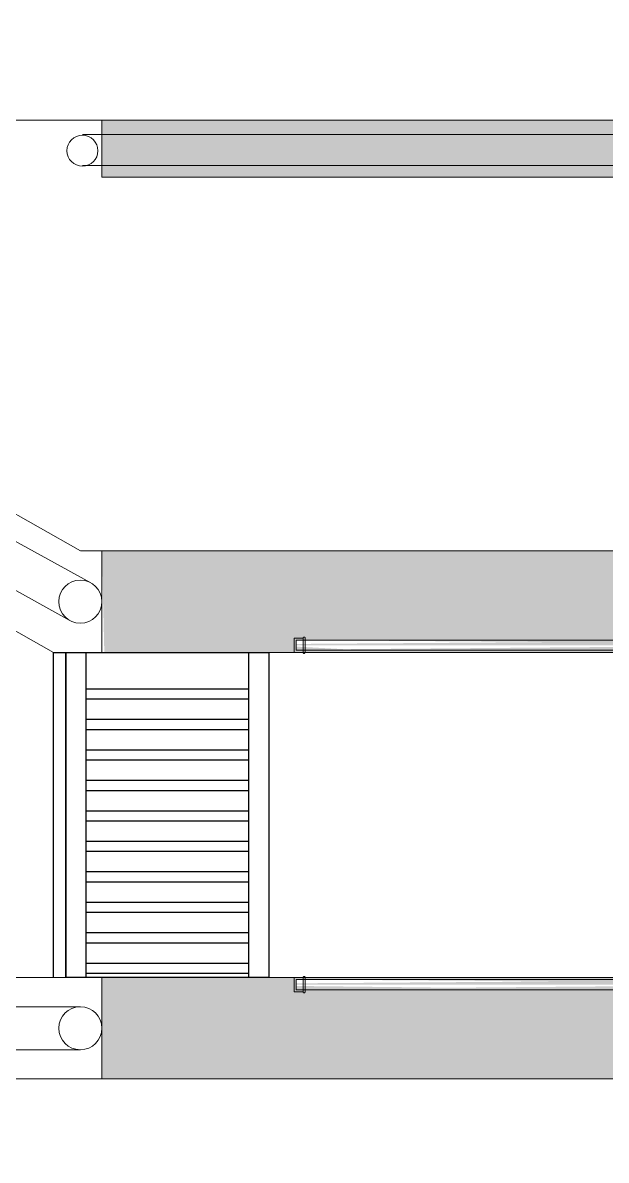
# Model space of a CAD drawing. Header units: metres. Extents: x 147 to 427, y -16 to 162.
# Drawn here: x 308.081 to 309.517, y 107.014 to 109.814 of the extents above; entities that cross this region are included whole.
import ezdxf

# ---------------------------------------------------------------- set-up
doc = ezdxf.new("R2010")
doc.units = ezdxf.units.M
doc.layers.add('1053_ARQ_BASE_MATADOURO_2_dwg', color=7, linetype='Continuous', lineweight=5, true_color=0x767676)
for name, color, linetype, lineweight in [('A-PISO', 7, 'Continuous', 5), ('A-WALL', 7, 'Continuous', 9), ('P-PIPE', 7, 'Continuous', 5)]:
    doc.layers.add(name, color=color, linetype=linetype, lineweight=lineweight)

# ---------------------------------------------------------------- blocks, each defined once
blk = doc.blocks.new('AÇO_Tampão Com Rebordo - AÇO_Tampão Com Rebordo-V188-TÉRREO 1_20 - Dependente 1')
at = {"layer": 'P-PIPE'}
for p, q in [((0, 0.0177), (0.0218, 0.0177)), ((0, -0.0177), (0, 0.0177)), ((0, -0.0177), (0, 0.0177)), ((0.0218, 0.0177), (0.0218, -0.0177)), ((0.0218, 0.0177), (0.0218, 0.0125)), ((0.0218, -0.0177), (0, -0.0177)), ((0.0218, -0.0125), (0.0218, -0.0177))]:
    blk.add_line(p, q, dxfattribs=at)
at = {"layer": 'P-PIPE', "flags": 128}
for points in [[(0.0264, 0.0191), (0.0263, 0.0192), (0.0262, 0.0193), (0.0262, 0.0193), (0.0261, 0.0194), (0.026, 0.0195), (0.026, 0.0196), (0.0259, 0.0196), (0.0258, 0.0197), (0.0257, 0.0197), (0.0257, 0.0198), (0.0256, 0.0199), (0.0255, 0.0199), (0.0254, 0.02), (0.0253, 0.02), (0.0252, 0.02), (0.0251, 0.0201), (0.025, 0.0201), (0.0249, 0.0201), (0.0248, 0.0201), (0.0247, 0.0202), (0.0246, 0.0202), (0.0245, 0.0202), (0.0244, 0.0202), (0.0243, 0.0202), (0.0242, 0.0202), (0.0241, 0.0202), (0.024, 0.0202), (0.0239, 0.0202), (0.0238, 0.0202), (0.0237, 0.0201), (0.0236, 0.0201), (0.0235, 0.0201), (0.0234, 0.02), (0.0234, 0.02), (0.0233, 0.02), (0.0232, 0.0199), (0.0231, 0.0199), (0.023, 0.0198), (0.0229, 0.0198), (0.0228, 0.0197), (0.0227, 0.0197), (0.0227, 0.0196), (0.0226, 0.0195), (0.0225, 0.0195), (0.0225, 0.0194), (0.0224, 0.0193), (0.0223, 0.0192), (0.0223, 0.0192), (0.0222, 0.0191), (0.0222, 0.019), (0.0221, 0.0189), (0.0221, 0.0188), (0.022, 0.0187), (0.022, 0.0186), (0.0219, 0.0185), (0.0219, 0.0184), (0.0219, 0.0183), (0.0219, 0.0182), (0.0218, 0.0182), (0.0218, 0.0181), (0.0218, 0.018), (0.0218, 0.0179), (0.0218, 0.0178), (0.0218, 0.0177)], [(0.0218, -0.0177), (0.0218, -0.0176), (0.0218, -0.0176), (0.0218, -0.0175), (0.0218, -0.0173), (0.0218, -0.0172), (0.0218, -0.017), (0.0218, -0.0168), (0.0218, -0.0166), (0.0218, -0.0163), (0.0218, -0.016), (0.0218, -0.0157), (0.0218, -0.0154), (0.0218, -0.015), (0.0218, -0.0146), (0.0218, -0.0142), (0.0218, -0.0138), (0.0218, -0.0133), (0.0218, -0.0128), (0.0218, -0.0123), (0.0218, -0.0118), (0.0218, -0.0113), (0.0218, -0.0107), (0.0218, -0.0102), (0.0218, -0.0096), (0.0218, -0.009), (0.0218, -0.0083), (0.0218, -0.0077), (0.0218, -0.0071), (0.0218, -0.0064), (0.0218, -0.0057), (0.0218, -0.0051), (0.0218, -0.0044), (0.0218, -0.0037), (0.0218, -0.003), (0.0218, -0.0023), (0.0218, -0.0016), (0.0218, -0.0009), (0.0218, -0.0002), (0.0218, 0.0005), (0.0218, 0.0012), (0.0218, 0.0019), (0.0218, 0.0026), (0.0218, 0.0033), (0.0218, 0.004), (0.0218, 0.0047), (0.0218, 0.0054), (0.0218, 0.0061), (0.0218, 0.0067), (0.0218, 0.0074), (0.0218, 0.008), (0.0218, 0.0086), (0.0218, 0.0092), (0.0218, 0.0098), (0.0218, 0.0104), (0.0218, 0.011), (0.0218, 0.0115), (0.0218, 0.0121), (0.0218, 0.0126), (0.0218, 0.0131), (0.0218, 0.0135), (0.0218, 0.014), (0.0218, 0.0144), (0.0218, 0.0148), (0.0218, 0.0152), (0.0218, 0.0155), (0.0218, 0.0158), (0.0218, 0.0162), (0.0218, 0.0164), (0.0218, 0.0167), (0.0218, 0.0169), (0.0218, 0.0171), (0.0218, 0.0173), (0.0218, 0.0174), (0.0218, 0.0175), (0.0218, 0.0176), (0.0218, 0.0177), (0.0218, 0.0177)], [(0.0218, 0.0177), (0.0218, 0.0176), (0.0218, 0.0176), (0.0218, 0.0175), (0.0218, 0.0173), (0.0218, 0.0172), (0.0218, 0.017), (0.0218, 0.0168), (0.0218, 0.0166), (0.0218, 0.0163), (0.0218, 0.016), (0.0218, 0.0157), (0.0218, 0.0154), (0.0218, 0.015), (0.0218, 0.0146), (0.0218, 0.0142), (0.0218, 0.0138), (0.0218, 0.0133), (0.0218, 0.0128), (0.0218, 0.0123)], [(0.0268, 0.0177), (0.0268, 0.0178), (0.0268, 0.0179), (0.0268, 0.018), (0.0268, 0.0181), (0.0268, 0.0182), (0.0267, 0.0183), (0.0267, 0.0184), (0.0267, 0.0185), (0.0266, 0.0186), (0.0266, 0.0187), (0.0266, 0.0188), (0.0265, 0.0189), (0.0265, 0.0189), (0.0264, 0.019), (0.0264, 0.0191)], [(0.0268, 0.0177), (0.0268, 0.0176), (0.0268, 0.0176), (0.0268, 0.0175), (0.0268, 0.0173), (0.0268, 0.0172), (0.0268, 0.017), (0.0268, 0.0168), (0.0268, 0.0166), (0.0268, 0.0163), (0.0268, 0.016), (0.0268, 0.0157), (0.0268, 0.0154), (0.0268, 0.015), (0.0268, 0.0146), (0.0268, 0.0142), (0.0268, 0.0138), (0.0268, 0.0133), (0.0268, 0.0128), (0.0268, 0.0123), (0.0268, 0.0118), (0.0268, 0.0113), (0.0268, 0.0107), (0.0268, 0.0102), (0.0268, 0.0096), (0.0268, 0.009), (0.0268, 0.0083), (0.0268, 0.0077), (0.0268, 0.0071), (0.0268, 0.0064), (0.0268, 0.0057), (0.0268, 0.0051), (0.0268, 0.0044), (0.0268, 0.0037), (0.0268, 0.003), (0.0268, 0.0023), (0.0268, 0.0016), (0.0268, 0.0009), (0.0268, 0.0002), (0.0268, -0.0005), (0.0268, -0.0012), (0.0268, -0.0019), (0.0268, -0.0026), (0.0268, -0.0033), (0.0268, -0.004), (0.0268, -0.0047), (0.0268, -0.0054), (0.0268, -0.0061), (0.0268, -0.0067), (0.0268, -0.0074), (0.0268, -0.008), (0.0268, -0.0086), (0.0268, -0.0092), (0.0268, -0.0098), (0.0268, -0.0104), (0.0268, -0.011), (0.0268, -0.0115), (0.0268, -0.0121), (0.0268, -0.0126), (0.0268, -0.0131), (0.0268, -0.0135), (0.0268, -0.014), (0.0268, -0.0144), (0.0268, -0.0148), (0.0268, -0.0152), (0.0268, -0.0155), (0.0268, -0.0158), (0.0268, -0.0162), (0.0268, -0.0164), (0.0268, -0.0167), (0.0268, -0.0169), (0.0268, -0.0171), (0.0268, -0.0173), (0.0268, -0.0174), (0.0268, -0.0175), (0.0268, -0.0176), (0.0268, -0.0177), (0.0268, -0.0177)], [(0.0268, 0.0126), (0.0268, 0.0131), (0.0268, 0.0135), (0.0268, 0.014), (0.0268, 0.0144), (0.0268, 0.0148), (0.0268, 0.0152), (0.0268, 0.0155), (0.0268, 0.0158), (0.0268, 0.0162), (0.0268, 0.0164), (0.0268, 0.0167), (0.0268, 0.0169), (0.0268, 0.0171), (0.0268, 0.0173), (0.0268, 0.0174), (0.0268, 0.0175), (0.0268, 0.0176), (0.0268, 0.0177), (0.0268, 0.0177)], [(0.0218, -0.0126), (0.0218, -0.0131), (0.0218, -0.0135), (0.0218, -0.014), (0.0218, -0.0144), (0.0218, -0.0148), (0.0218, -0.0152), (0.0218, -0.0155), (0.0218, -0.0158), (0.0218, -0.0162), (0.0218, -0.0164), (0.0218, -0.0167), (0.0218, -0.0169), (0.0218, -0.0171), (0.0218, -0.0173), (0.0218, -0.0174), (0.0218, -0.0175), (0.0218, -0.0176), (0.0218, -0.0177), (0.0218, -0.0177)], [(0.0218, -0.0177), (0.0218, -0.0178), (0.0218, -0.0179), (0.0218, -0.018), (0.0218, -0.0181), (0.0218, -0.0182), (0.0219, -0.0183), (0.0219, -0.0184), (0.0219, -0.0185), (0.022, -0.0186), (0.022, -0.0187), (0.022, -0.0188), (0.0221, -0.0189), (0.0221, -0.0189), (0.0222, -0.019), (0.0222, -0.0191), (0.0223, -0.0192), (0.0224, -0.0193), (0.0224, -0.0193), (0.0225, -0.0194), (0.0226, -0.0195), (0.0226, -0.0196), (0.0227, -0.0196), (0.0228, -0.0197), (0.0229, -0.0197), (0.0229, -0.0198), (0.023, -0.0199), (0.0231, -0.0199), (0.0232, -0.02), (0.0233, -0.02), (0.0234, -0.02), (0.0235, -0.0201), (0.0236, -0.0201), (0.0237, -0.0201), (0.0238, -0.0201), (0.0239, -0.0202), (0.024, -0.0202), (0.0241, -0.0202), (0.0242, -0.0202), (0.0243, -0.0202), (0.0244, -0.0202), (0.0245, -0.0202), (0.0246, -0.0202), (0.0247, -0.0202), (0.0248, -0.0202), (0.0249, -0.0201), (0.025, -0.0201), (0.0251, -0.0201), (0.0252, -0.02), (0.0252, -0.02), (0.0253, -0.02), (0.0254, -0.0199), (0.0255, -0.0199), (0.0256, -0.0198), (0.0257, -0.0198), (0.0258, -0.0197), (0.0259, -0.0197), (0.0259, -0.0196), (0.026, -0.0195), (0.0261, -0.0195), (0.0261, -0.0194), (0.0262, -0.0193), (0.0263, -0.0192), (0.0263, -0.0192), (0.0264, -0.0191), (0.0264, -0.019), (0.0265, -0.0189), (0.0265, -0.0188), (0.0266, -0.0187), (0.0266, -0.0186), (0.0267, -0.0185), (0.0267, -0.0184), (0.0267, -0.0183), (0.0267, -0.0182), (0.0268, -0.0182), (0.0268, -0.0181), (0.0268, -0.018), (0.0268, -0.0179), (0.0268, -0.0178), (0.0268, -0.0177)], [(0.0268, -0.0177), (0.0268, -0.0176), (0.0268, -0.0176), (0.0268, -0.0175), (0.0268, -0.0173), (0.0268, -0.0172), (0.0268, -0.017), (0.0268, -0.0168), (0.0268, -0.0166), (0.0268, -0.0163), (0.0268, -0.016), (0.0268, -0.0157), (0.0268, -0.0154), (0.0268, -0.015), (0.0268, -0.0146), (0.0268, -0.0142), (0.0268, -0.0138), (0.0268, -0.0133), (0.0268, -0.0128), (0.0268, -0.0123)]]:
    blk.add_lwpolyline(points, dxfattribs=at)
blk = doc.blocks.new('AÇO_Tampão Com Rebordo - AÇO_Tampão Com Rebordo-V190-TÉRREO 1_20 - Dependente 1')
at = {"layer": 'P-PIPE'}
for p, q in [((0, 0.0177), (0.0218, 0.0177)), ((0, -0.0177), (0, 0.0177)), ((0, -0.0177), (0, 0.0177)), ((0.0218, 0.0177), (0.0218, 0.0125)), ((0.0218, 0.0177), (0.0218, 0.0125)), ((0.0218, -0.0177), (0, -0.0177)), ((0.0218, -0.0125), (0.0218, -0.0177)), ((0.0218, -0.0125), (0.0218, -0.0177))]:
    blk.add_line(p, q, dxfattribs=at)
at = {"layer": 'P-PIPE', "flags": 128}
for points in [[(0.0264, 0.0191), (0.0263, 0.0192), (0.0262, 0.0193), (0.0262, 0.0193), (0.0261, 0.0194), (0.026, 0.0195), (0.026, 0.0196), (0.0259, 0.0196), (0.0258, 0.0197), (0.0257, 0.0197), (0.0257, 0.0198), (0.0256, 0.0199), (0.0255, 0.0199), (0.0254, 0.02), (0.0253, 0.02), (0.0252, 0.02), (0.0251, 0.0201), (0.025, 0.0201), (0.0249, 0.0201), (0.0248, 0.0201), (0.0247, 0.0202), (0.0246, 0.0202), (0.0245, 0.0202), (0.0244, 0.0202), (0.0243, 0.0202), (0.0242, 0.0202), (0.0241, 0.0202), (0.024, 0.0202), (0.0239, 0.0202), (0.0238, 0.0202), (0.0237, 0.0201), (0.0236, 0.0201), (0.0235, 0.0201), (0.0234, 0.02), (0.0234, 0.02), (0.0233, 0.02), (0.0232, 0.0199), (0.0231, 0.0199), (0.023, 0.0198), (0.0229, 0.0198), (0.0228, 0.0197), (0.0227, 0.0197), (0.0227, 0.0196), (0.0226, 0.0195), (0.0225, 0.0195), (0.0225, 0.0194), (0.0224, 0.0193), (0.0223, 0.0192), (0.0223, 0.0192), (0.0222, 0.0191), (0.0222, 0.019), (0.0221, 0.0189), (0.0221, 0.0188), (0.022, 0.0187), (0.022, 0.0186), (0.0219, 0.0185), (0.0219, 0.0184), (0.0219, 0.0183), (0.0219, 0.0182), (0.0218, 0.0182), (0.0218, 0.0181), (0.0218, 0.018), (0.0218, 0.0179), (0.0218, 0.0178), (0.0218, 0.0177)], [(0.0218, 0.0126), (0.0218, 0.0131), (0.0218, 0.0135), (0.0218, 0.014), (0.0218, 0.0144), (0.0218, 0.0148), (0.0218, 0.0152), (0.0218, 0.0155), (0.0218, 0.0158), (0.0218, 0.0162), (0.0218, 0.0164), (0.0218, 0.0167), (0.0218, 0.0169), (0.0218, 0.0171), (0.0218, 0.0173), (0.0218, 0.0174), (0.0218, 0.0175), (0.0218, 0.0176), (0.0218, 0.0177), (0.0218, 0.0177)], [(0.0218, 0.0177), (0.0218, 0.0176), (0.0218, 0.0176), (0.0218, 0.0175), (0.0218, 0.0173), (0.0218, 0.0172), (0.0218, 0.017), (0.0218, 0.0168), (0.0218, 0.0166), (0.0218, 0.0163), (0.0218, 0.016), (0.0218, 0.0157), (0.0218, 0.0154), (0.0218, 0.015), (0.0218, 0.0146), (0.0218, 0.0142), (0.0218, 0.0138), (0.0218, 0.0133), (0.0218, 0.0128), (0.0218, 0.0123)], [(0.0268, 0.0177), (0.0268, 0.0178), (0.0268, 0.0179), (0.0268, 0.018), (0.0268, 0.0181), (0.0268, 0.0182), (0.0267, 0.0183), (0.0267, 0.0184), (0.0267, 0.0185), (0.0266, 0.0186), (0.0266, 0.0187), (0.0266, 0.0188), (0.0265, 0.0189), (0.0265, 0.0189), (0.0264, 0.019), (0.0264, 0.0191)], [(0.0268, 0.0177), (0.0268, 0.0176), (0.0268, 0.0176), (0.0268, 0.0175), (0.0268, 0.0173), (0.0268, 0.0172), (0.0268, 0.017), (0.0268, 0.0168), (0.0268, 0.0166), (0.0268, 0.0163), (0.0268, 0.016), (0.0268, 0.0157), (0.0268, 0.0154), (0.0268, 0.015), (0.0268, 0.0146), (0.0268, 0.0142), (0.0268, 0.0138), (0.0268, 0.0133), (0.0268, 0.0128), (0.0268, 0.0123)], [(0.0268, 0.0126), (0.0268, 0.0131), (0.0268, 0.0135), (0.0268, 0.014), (0.0268, 0.0144), (0.0268, 0.0148), (0.0268, 0.0152), (0.0268, 0.0155), (0.0268, 0.0158), (0.0268, 0.0162), (0.0268, 0.0164), (0.0268, 0.0167), (0.0268, 0.0169), (0.0268, 0.0171), (0.0268, 0.0173), (0.0268, 0.0174), (0.0268, 0.0175), (0.0268, 0.0176), (0.0268, 0.0177), (0.0268, 0.0177)], [(0.0218, -0.0177), (0.0218, -0.0176), (0.0218, -0.0176), (0.0218, -0.0175), (0.0218, -0.0173), (0.0218, -0.0172), (0.0218, -0.017), (0.0218, -0.0168), (0.0218, -0.0166), (0.0218, -0.0163), (0.0218, -0.016), (0.0218, -0.0157), (0.0218, -0.0154), (0.0218, -0.015), (0.0218, -0.0146), (0.0218, -0.0142), (0.0218, -0.0138), (0.0218, -0.0133), (0.0218, -0.0128), (0.0218, -0.0123)], [(0.0218, -0.0126), (0.0218, -0.0131), (0.0218, -0.0135), (0.0218, -0.014), (0.0218, -0.0144), (0.0218, -0.0148), (0.0218, -0.0152), (0.0218, -0.0155), (0.0218, -0.0158), (0.0218, -0.0162), (0.0218, -0.0164), (0.0218, -0.0167), (0.0218, -0.0169), (0.0218, -0.0171), (0.0218, -0.0173), (0.0218, -0.0174), (0.0218, -0.0175), (0.0218, -0.0176), (0.0218, -0.0177), (0.0218, -0.0177)], [(0.0218, -0.0177), (0.0218, -0.0178), (0.0218, -0.0179), (0.0218, -0.018), (0.0218, -0.0181), (0.0218, -0.0182), (0.0219, -0.0183), (0.0219, -0.0184), (0.0219, -0.0185), (0.022, -0.0186), (0.022, -0.0187), (0.022, -0.0188), (0.0221, -0.0189), (0.0221, -0.0189), (0.0222, -0.019), (0.0222, -0.0191), (0.0223, -0.0192), (0.0224, -0.0193), (0.0224, -0.0193), (0.0225, -0.0194), (0.0226, -0.0195), (0.0226, -0.0196), (0.0227, -0.0196), (0.0228, -0.0197), (0.0229, -0.0197), (0.0229, -0.0198), (0.023, -0.0199), (0.0231, -0.0199), (0.0232, -0.02), (0.0233, -0.02), (0.0234, -0.02), (0.0235, -0.0201), (0.0236, -0.0201), (0.0237, -0.0201), (0.0238, -0.0201), (0.0239, -0.0202), (0.024, -0.0202), (0.0241, -0.0202), (0.0242, -0.0202), (0.0243, -0.0202), (0.0244, -0.0202), (0.0245, -0.0202), (0.0246, -0.0202), (0.0247, -0.0202), (0.0248, -0.0202), (0.0249, -0.0201), (0.025, -0.0201), (0.0251, -0.0201), (0.0252, -0.02), (0.0252, -0.02), (0.0253, -0.02), (0.0254, -0.0199), (0.0255, -0.0199), (0.0256, -0.0198), (0.0257, -0.0198), (0.0258, -0.0197), (0.0259, -0.0197), (0.0259, -0.0196), (0.026, -0.0195), (0.0261, -0.0195), (0.0261, -0.0194), (0.0262, -0.0193), (0.0263, -0.0192), (0.0263, -0.0192), (0.0264, -0.0191), (0.0264, -0.019), (0.0265, -0.0189), (0.0265, -0.0188), (0.0266, -0.0187), (0.0266, -0.0186), (0.0267, -0.0185), (0.0267, -0.0184), (0.0267, -0.0183), (0.0267, -0.0182), (0.0268, -0.0182), (0.0268, -0.0181), (0.0268, -0.018), (0.0268, -0.0179), (0.0268, -0.0178), (0.0268, -0.0177)], [(0.0268, -0.0177), (0.0268, -0.0176), (0.0268, -0.0176), (0.0268, -0.0175), (0.0268, -0.0173), (0.0268, -0.0172), (0.0268, -0.017), (0.0268, -0.0168), (0.0268, -0.0166), (0.0268, -0.0163), (0.0268, -0.016), (0.0268, -0.0157), (0.0268, -0.0154), (0.0268, -0.015), (0.0268, -0.0146), (0.0268, -0.0142), (0.0268, -0.0138), (0.0268, -0.0133), (0.0268, -0.0128), (0.0268, -0.0123)], [(0.0268, -0.0126), (0.0268, -0.0131), (0.0268, -0.0135), (0.0268, -0.014), (0.0268, -0.0144), (0.0268, -0.0148), (0.0268, -0.0152), (0.0268, -0.0155), (0.0268, -0.0158), (0.0268, -0.0162), (0.0268, -0.0164), (0.0268, -0.0167), (0.0268, -0.0169), (0.0268, -0.0171), (0.0268, -0.0173), (0.0268, -0.0174), (0.0268, -0.0175), (0.0268, -0.0176), (0.0268, -0.0177), (0.0268, -0.0177)]]:
    blk.add_lwpolyline(points, dxfattribs=at)
blk = doc.blocks.new('AÇO_Tampão Com Rebordo - AÇO_Tampão Com Rebordo-3707446-TÉRREO 1_20 - Dependente 1')
at = {"layer": 'P-PIPE'}
for p, q in [((0, 0.0177), (0.0218, 0.0177)), ((0, -0.0177), (0, 0.0177)), ((0, -0.0177), (0, 0.0177)), ((0.0218, 0.0177), (0.0218, -0.0177)), ((0.0218, 0.0177), (0.0218, 0.0125)), ((0.0218, -0.0177), (0, -0.0177)), ((0.0218, -0.0125), (0.0218, -0.0177))]:
    blk.add_line(p, q, dxfattribs=at)
at = {"layer": 'P-PIPE', "flags": 128}
for points in [[(0.0268, 0.0177), (0.0268, 0.0178), (0.0268, 0.0179), (0.0268, 0.018), (0.0268, 0.0181), (0.0268, 0.0182), (0.0267, 0.0183), (0.0267, 0.0184), (0.0267, 0.0185), (0.0266, 0.0186), (0.0266, 0.0187), (0.0266, 0.0188), (0.0265, 0.0189), (0.0265, 0.0189), (0.0264, 0.019), (0.0264, 0.0191), (0.0263, 0.0192), (0.0262, 0.0193), (0.0262, 0.0193), (0.0261, 0.0194), (0.026, 0.0195), (0.026, 0.0196), (0.0259, 0.0196), (0.0258, 0.0197), (0.0257, 0.0197), (0.0257, 0.0198), (0.0256, 0.0199), (0.0255, 0.0199), (0.0254, 0.02), (0.0253, 0.02), (0.0252, 0.02), (0.0251, 0.0201), (0.025, 0.0201), (0.0249, 0.0201), (0.0248, 0.0201), (0.0247, 0.0202), (0.0246, 0.0202), (0.0245, 0.0202), (0.0244, 0.0202), (0.0243, 0.0202), (0.0242, 0.0202), (0.0241, 0.0202), (0.024, 0.0202), (0.0239, 0.0202), (0.0238, 0.0202), (0.0237, 0.0201), (0.0236, 0.0201), (0.0235, 0.0201), (0.0234, 0.02), (0.0234, 0.02), (0.0233, 0.02), (0.0232, 0.0199), (0.0231, 0.0199), (0.023, 0.0198), (0.0229, 0.0198), (0.0228, 0.0197), (0.0227, 0.0197), (0.0227, 0.0196), (0.0226, 0.0195), (0.0225, 0.0195), (0.0225, 0.0194), (0.0224, 0.0193), (0.0223, 0.0192), (0.0223, 0.0192), (0.0222, 0.0191), (0.0222, 0.019), (0.0221, 0.0189), (0.0221, 0.0188), (0.022, 0.0187), (0.022, 0.0186), (0.0219, 0.0185), (0.0219, 0.0184), (0.0219, 0.0183), (0.0219, 0.0182), (0.0218, 0.0182), (0.0218, 0.0181), (0.0218, 0.018), (0.0218, 0.0179), (0.0218, 0.0178), (0.0218, 0.0177)], [(0.0218, -0.0177), (0.0218, -0.0176), (0.0218, -0.0176), (0.0218, -0.0175), (0.0218, -0.0173), (0.0218, -0.0172), (0.0218, -0.017), (0.0218, -0.0168), (0.0218, -0.0166), (0.0218, -0.0163), (0.0218, -0.016), (0.0218, -0.0157), (0.0218, -0.0154), (0.0218, -0.015), (0.0218, -0.0146), (0.0218, -0.0142), (0.0218, -0.0138), (0.0218, -0.0133), (0.0218, -0.0128), (0.0218, -0.0123), (0.0218, -0.0118), (0.0218, -0.0113), (0.0218, -0.0107), (0.0218, -0.0102), (0.0218, -0.0096), (0.0218, -0.009), (0.0218, -0.0083), (0.0218, -0.0077), (0.0218, -0.0071), (0.0218, -0.0064), (0.0218, -0.0057), (0.0218, -0.0051), (0.0218, -0.0044), (0.0218, -0.0037), (0.0218, -0.003), (0.0218, -0.0023), (0.0218, -0.0016), (0.0218, -0.0009), (0.0218, -0.0002), (0.0218, 0.0005), (0.0218, 0.0012), (0.0218, 0.0019), (0.0218, 0.0026), (0.0218, 0.0033), (0.0218, 0.004), (0.0218, 0.0047), (0.0218, 0.0054), (0.0218, 0.0061), (0.0218, 0.0067), (0.0218, 0.0074), (0.0218, 0.008), (0.0218, 0.0086), (0.0218, 0.0092), (0.0218, 0.0098), (0.0218, 0.0104), (0.0218, 0.011), (0.0218, 0.0115), (0.0218, 0.0121), (0.0218, 0.0126), (0.0218, 0.0131), (0.0218, 0.0135), (0.0218, 0.014), (0.0218, 0.0144), (0.0218, 0.0148), (0.0218, 0.0152), (0.0218, 0.0155), (0.0218, 0.0158), (0.0218, 0.0162), (0.0218, 0.0164), (0.0218, 0.0167), (0.0218, 0.0169), (0.0218, 0.0171), (0.0218, 0.0173), (0.0218, 0.0174), (0.0218, 0.0175), (0.0218, 0.0176), (0.0218, 0.0177), (0.0218, 0.0177)], [(0.0218, 0.0177), (0.0218, 0.0176), (0.0218, 0.0176), (0.0218, 0.0175), (0.0218, 0.0173), (0.0218, 0.0172), (0.0218, 0.017), (0.0218, 0.0168), (0.0218, 0.0166), (0.0218, 0.0163), (0.0218, 0.016), (0.0218, 0.0157), (0.0218, 0.0154), (0.0218, 0.015), (0.0218, 0.0146), (0.0218, 0.0142), (0.0218, 0.0138), (0.0218, 0.0133), (0.0218, 0.0128), (0.0218, 0.0123)], [(0.0268, 0.0177), (0.0268, 0.0176), (0.0268, 0.0176), (0.0268, 0.0175), (0.0268, 0.0173), (0.0268, 0.0172), (0.0268, 0.017), (0.0268, 0.0168), (0.0268, 0.0166), (0.0268, 0.0163), (0.0268, 0.016), (0.0268, 0.0157), (0.0268, 0.0154), (0.0268, 0.015), (0.0268, 0.0146), (0.0268, 0.0142), (0.0268, 0.0138), (0.0268, 0.0133), (0.0268, 0.0128), (0.0268, 0.0123), (0.0268, 0.0118), (0.0268, 0.0113), (0.0268, 0.0107), (0.0268, 0.0102), (0.0268, 0.0096), (0.0268, 0.009), (0.0268, 0.0083), (0.0268, 0.0077), (0.0268, 0.0071), (0.0268, 0.0064), (0.0268, 0.0057), (0.0268, 0.0051), (0.0268, 0.0044), (0.0268, 0.0037), (0.0268, 0.003), (0.0268, 0.0023), (0.0268, 0.0016), (0.0268, 0.0009), (0.0268, 0.0002), (0.0268, -0.0005), (0.0268, -0.0012), (0.0268, -0.0019), (0.0268, -0.0026), (0.0268, -0.0033), (0.0268, -0.004), (0.0268, -0.0047), (0.0268, -0.0054), (0.0268, -0.0061), (0.0268, -0.0067), (0.0268, -0.0074), (0.0268, -0.008), (0.0268, -0.0086), (0.0268, -0.0092), (0.0268, -0.0098), (0.0268, -0.0104), (0.0268, -0.011), (0.0268, -0.0115), (0.0268, -0.0121), (0.0268, -0.0126), (0.0268, -0.0131), (0.0268, -0.0135), (0.0268, -0.014), (0.0268, -0.0144), (0.0268, -0.0148), (0.0268, -0.0152), (0.0268, -0.0155), (0.0268, -0.0158), (0.0268, -0.0162), (0.0268, -0.0164), (0.0268, -0.0167), (0.0268, -0.0169), (0.0268, -0.0171), (0.0268, -0.0173), (0.0268, -0.0174), (0.0268, -0.0175), (0.0268, -0.0176), (0.0268, -0.0177), (0.0268, -0.0177)], [(0.0268, 0.0126), (0.0268, 0.0131), (0.0268, 0.0135), (0.0268, 0.014), (0.0268, 0.0144), (0.0268, 0.0148), (0.0268, 0.0152), (0.0268, 0.0155), (0.0268, 0.0158), (0.0268, 0.0162), (0.0268, 0.0164), (0.0268, 0.0167), (0.0268, 0.0169), (0.0268, 0.0171), (0.0268, 0.0173), (0.0268, 0.0174), (0.0268, 0.0175), (0.0268, 0.0176), (0.0268, 0.0177), (0.0268, 0.0177)], [(0.0218, -0.0126), (0.0218, -0.0131), (0.0218, -0.0135), (0.0218, -0.014), (0.0218, -0.0144), (0.0218, -0.0148), (0.0218, -0.0152), (0.0218, -0.0155), (0.0218, -0.0158), (0.0218, -0.0162), (0.0218, -0.0164), (0.0218, -0.0167), (0.0218, -0.0169), (0.0218, -0.0171), (0.0218, -0.0173), (0.0218, -0.0174), (0.0218, -0.0175), (0.0218, -0.0176), (0.0218, -0.0177), (0.0218, -0.0177)], [(0.0218, -0.0177), (0.0218, -0.0178), (0.0218, -0.0179), (0.0218, -0.018), (0.0218, -0.0181), (0.0218, -0.0182), (0.0219, -0.0183), (0.0219, -0.0184), (0.0219, -0.0185), (0.022, -0.0186), (0.022, -0.0187), (0.022, -0.0188), (0.0221, -0.0189), (0.0221, -0.0189), (0.0222, -0.019), (0.0222, -0.0191), (0.0223, -0.0192), (0.0224, -0.0193), (0.0224, -0.0193), (0.0225, -0.0194), (0.0226, -0.0195), (0.0226, -0.0196), (0.0227, -0.0196), (0.0228, -0.0197), (0.0229, -0.0197), (0.0229, -0.0198), (0.023, -0.0199), (0.0231, -0.0199), (0.0232, -0.02), (0.0233, -0.02), (0.0234, -0.02), (0.0235, -0.0201), (0.0236, -0.0201), (0.0237, -0.0201), (0.0238, -0.0201), (0.0239, -0.0202), (0.024, -0.0202), (0.0241, -0.0202), (0.0242, -0.0202), (0.0243, -0.0202), (0.0244, -0.0202), (0.0245, -0.0202), (0.0246, -0.0202), (0.0247, -0.0202), (0.0248, -0.0202), (0.0249, -0.0201), (0.025, -0.0201), (0.0251, -0.0201), (0.0252, -0.02), (0.0252, -0.02), (0.0253, -0.02), (0.0254, -0.0199), (0.0255, -0.0199), (0.0256, -0.0198), (0.0257, -0.0198), (0.0258, -0.0197), (0.0259, -0.0197), (0.0259, -0.0196), (0.026, -0.0195), (0.0261, -0.0195), (0.0261, -0.0194), (0.0262, -0.0193), (0.0263, -0.0192), (0.0263, -0.0192), (0.0264, -0.0191), (0.0264, -0.019), (0.0265, -0.0189), (0.0265, -0.0188), (0.0266, -0.0187), (0.0266, -0.0186), (0.0267, -0.0185), (0.0267, -0.0184), (0.0267, -0.0183), (0.0267, -0.0182), (0.0268, -0.0182), (0.0268, -0.0181), (0.0268, -0.018), (0.0268, -0.0179), (0.0268, -0.0178), (0.0268, -0.0177)], [(0.0268, -0.0177), (0.0268, -0.0176), (0.0268, -0.0176), (0.0268, -0.0175), (0.0268, -0.0173), (0.0268, -0.0172), (0.0268, -0.017), (0.0268, -0.0168), (0.0268, -0.0166), (0.0268, -0.0163), (0.0268, -0.016), (0.0268, -0.0157), (0.0268, -0.0154), (0.0268, -0.015), (0.0268, -0.0146), (0.0268, -0.0142), (0.0268, -0.0138), (0.0268, -0.0133), (0.0268, -0.0128), (0.0268, -0.0123)]]:
    blk.add_lwpolyline(points, dxfattribs=at)
blk = doc.blocks.new('AÇO_Tampão Com Rebordo - AÇO_Tampão Com Rebordo-V184-TÉRREO 1_20 - Dependente 1')
at = {"layer": 'P-PIPE'}
for p, q in [((0, 0.0177), (0.0218, 0.0177)), ((0, -0.0177), (0, 0.0177)), ((0, -0.0177), (0, 0.0177)), ((0.0218, 0.0177), (0.0218, 0.0125)), ((0.0218, 0.0177), (0.0218, 0.0125)), ((0.0218, -0.0177), (0, -0.0177)), ((0.0218, -0.0125), (0.0218, -0.0177)), ((0.0218, -0.0125), (0.0218, -0.0177))]:
    blk.add_line(p, q, dxfattribs=at)
at = {"layer": 'P-PIPE', "flags": 128}
for points in [[(0.0268, 0.0177), (0.0268, 0.0178), (0.0268, 0.0179), (0.0268, 0.018), (0.0268, 0.0181), (0.0268, 0.0182), (0.0267, 0.0183), (0.0267, 0.0184), (0.0267, 0.0185), (0.0266, 0.0186), (0.0266, 0.0187), (0.0266, 0.0188), (0.0265, 0.0189), (0.0265, 0.0189), (0.0264, 0.019), (0.0264, 0.0191), (0.0263, 0.0192), (0.0262, 0.0193), (0.0262, 0.0193), (0.0261, 0.0194), (0.026, 0.0195), (0.026, 0.0196), (0.0259, 0.0196), (0.0258, 0.0197), (0.0257, 0.0197), (0.0257, 0.0198), (0.0256, 0.0199), (0.0255, 0.0199), (0.0254, 0.02), (0.0253, 0.02), (0.0252, 0.02), (0.0251, 0.0201), (0.025, 0.0201), (0.0249, 0.0201), (0.0248, 0.0201), (0.0247, 0.0202), (0.0246, 0.0202), (0.0245, 0.0202), (0.0244, 0.0202), (0.0243, 0.0202), (0.0242, 0.0202), (0.0241, 0.0202), (0.024, 0.0202), (0.0239, 0.0202), (0.0238, 0.0202), (0.0237, 0.0201), (0.0236, 0.0201), (0.0235, 0.0201), (0.0234, 0.02), (0.0234, 0.02), (0.0233, 0.02), (0.0232, 0.0199), (0.0231, 0.0199), (0.023, 0.0198), (0.0229, 0.0198), (0.0228, 0.0197), (0.0227, 0.0197), (0.0227, 0.0196), (0.0226, 0.0195), (0.0225, 0.0195), (0.0225, 0.0194), (0.0224, 0.0193), (0.0223, 0.0192), (0.0223, 0.0192), (0.0222, 0.0191), (0.0222, 0.019), (0.0221, 0.0189), (0.0221, 0.0188), (0.022, 0.0187), (0.022, 0.0186), (0.0219, 0.0185), (0.0219, 0.0184), (0.0219, 0.0183), (0.0219, 0.0182), (0.0218, 0.0182), (0.0218, 0.0181), (0.0218, 0.018), (0.0218, 0.0179), (0.0218, 0.0178), (0.0218, 0.0177)], [(0.0218, 0.0126), (0.0218, 0.0131), (0.0218, 0.0135), (0.0218, 0.014), (0.0218, 0.0144), (0.0218, 0.0148), (0.0218, 0.0152), (0.0218, 0.0155), (0.0218, 0.0158), (0.0218, 0.0162), (0.0218, 0.0164), (0.0218, 0.0167), (0.0218, 0.0169), (0.0218, 0.0171), (0.0218, 0.0173), (0.0218, 0.0174), (0.0218, 0.0175), (0.0218, 0.0176), (0.0218, 0.0177), (0.0218, 0.0177)], [(0.0218, 0.0177), (0.0218, 0.0176), (0.0218, 0.0176), (0.0218, 0.0175), (0.0218, 0.0173), (0.0218, 0.0172), (0.0218, 0.017), (0.0218, 0.0168), (0.0218, 0.0166), (0.0218, 0.0163), (0.0218, 0.016), (0.0218, 0.0157), (0.0218, 0.0154), (0.0218, 0.015), (0.0218, 0.0146), (0.0218, 0.0142), (0.0218, 0.0138), (0.0218, 0.0133), (0.0218, 0.0128), (0.0218, 0.0123)], [(0.0268, 0.0177), (0.0268, 0.0176), (0.0268, 0.0176), (0.0268, 0.0175), (0.0268, 0.0173), (0.0268, 0.0172), (0.0268, 0.017), (0.0268, 0.0168), (0.0268, 0.0166), (0.0268, 0.0163), (0.0268, 0.016), (0.0268, 0.0157), (0.0268, 0.0154), (0.0268, 0.015), (0.0268, 0.0146), (0.0268, 0.0142), (0.0268, 0.0138), (0.0268, 0.0133), (0.0268, 0.0128), (0.0268, 0.0123)], [(0.0268, 0.0126), (0.0268, 0.0131), (0.0268, 0.0135), (0.0268, 0.014), (0.0268, 0.0144), (0.0268, 0.0148), (0.0268, 0.0152), (0.0268, 0.0155), (0.0268, 0.0158), (0.0268, 0.0162), (0.0268, 0.0164), (0.0268, 0.0167), (0.0268, 0.0169), (0.0268, 0.0171), (0.0268, 0.0173), (0.0268, 0.0174), (0.0268, 0.0175), (0.0268, 0.0176), (0.0268, 0.0177), (0.0268, 0.0177)], [(0.0218, -0.0177), (0.0218, -0.0176), (0.0218, -0.0176), (0.0218, -0.0175), (0.0218, -0.0173), (0.0218, -0.0172), (0.0218, -0.017), (0.0218, -0.0168), (0.0218, -0.0166), (0.0218, -0.0163), (0.0218, -0.016), (0.0218, -0.0157), (0.0218, -0.0154), (0.0218, -0.015), (0.0218, -0.0146), (0.0218, -0.0142), (0.0218, -0.0138), (0.0218, -0.0133), (0.0218, -0.0128), (0.0218, -0.0123)], [(0.0218, -0.0126), (0.0218, -0.0131), (0.0218, -0.0135), (0.0218, -0.014), (0.0218, -0.0144), (0.0218, -0.0148), (0.0218, -0.0152), (0.0218, -0.0155), (0.0218, -0.0158), (0.0218, -0.0162), (0.0218, -0.0164), (0.0218, -0.0167), (0.0218, -0.0169), (0.0218, -0.0171), (0.0218, -0.0173), (0.0218, -0.0174), (0.0218, -0.0175), (0.0218, -0.0176), (0.0218, -0.0177), (0.0218, -0.0177)], [(0.0218, -0.0177), (0.0218, -0.0178), (0.0218, -0.0179), (0.0218, -0.018), (0.0218, -0.0181), (0.0218, -0.0182), (0.0219, -0.0183), (0.0219, -0.0184), (0.0219, -0.0185), (0.022, -0.0186), (0.022, -0.0187), (0.022, -0.0188), (0.0221, -0.0189), (0.0221, -0.0189), (0.0222, -0.019), (0.0222, -0.0191), (0.0223, -0.0192), (0.0224, -0.0193), (0.0224, -0.0193), (0.0225, -0.0194), (0.0226, -0.0195), (0.0226, -0.0196), (0.0227, -0.0196), (0.0228, -0.0197), (0.0229, -0.0197), (0.0229, -0.0198), (0.023, -0.0199), (0.0231, -0.0199), (0.0232, -0.02), (0.0233, -0.02), (0.0234, -0.02), (0.0235, -0.0201), (0.0236, -0.0201), (0.0237, -0.0201), (0.0238, -0.0201), (0.0239, -0.0202), (0.024, -0.0202), (0.0241, -0.0202), (0.0242, -0.0202), (0.0243, -0.0202), (0.0244, -0.0202), (0.0245, -0.0202), (0.0246, -0.0202), (0.0247, -0.0202), (0.0248, -0.0202), (0.0249, -0.0201), (0.025, -0.0201), (0.0251, -0.0201), (0.0252, -0.02), (0.0252, -0.02), (0.0253, -0.02), (0.0254, -0.0199), (0.0255, -0.0199), (0.0256, -0.0198), (0.0257, -0.0198), (0.0258, -0.0197), (0.0259, -0.0197), (0.0259, -0.0196), (0.026, -0.0195), (0.0261, -0.0195), (0.0261, -0.0194), (0.0262, -0.0193), (0.0263, -0.0192), (0.0263, -0.0192), (0.0264, -0.0191), (0.0264, -0.019), (0.0265, -0.0189), (0.0265, -0.0188), (0.0266, -0.0187), (0.0266, -0.0186), (0.0267, -0.0185), (0.0267, -0.0184), (0.0267, -0.0183), (0.0267, -0.0182), (0.0268, -0.0182), (0.0268, -0.0181), (0.0268, -0.018), (0.0268, -0.0179), (0.0268, -0.0178), (0.0268, -0.0177)], [(0.0268, -0.0177), (0.0268, -0.0176), (0.0268, -0.0176), (0.0268, -0.0175), (0.0268, -0.0173), (0.0268, -0.0172), (0.0268, -0.017), (0.0268, -0.0168), (0.0268, -0.0166), (0.0268, -0.0163), (0.0268, -0.016), (0.0268, -0.0157), (0.0268, -0.0154), (0.0268, -0.015), (0.0268, -0.0146), (0.0268, -0.0142), (0.0268, -0.0138), (0.0268, -0.0133), (0.0268, -0.0128), (0.0268, -0.0123)], [(0.0268, -0.0126), (0.0268, -0.0131), (0.0268, -0.0135), (0.0268, -0.014), (0.0268, -0.0144), (0.0268, -0.0148), (0.0268, -0.0152), (0.0268, -0.0155), (0.0268, -0.0158), (0.0268, -0.0162), (0.0268, -0.0164), (0.0268, -0.0167), (0.0268, -0.0169), (0.0268, -0.0171), (0.0268, -0.0173), (0.0268, -0.0174), (0.0268, -0.0175), (0.0268, -0.0176), (0.0268, -0.0177), (0.0268, -0.0177)]]:
    blk.add_lwpolyline(points, dxfattribs=at)
blk = doc.blocks.new('1053_ARQ_BASE_MATADOURO_2_dwg-3637054-TÉRREO 1_20 - Dependente 1')
at = {"layer": 'A-PISO', "color": 253, "true_color": 0xaaaaaa}
for p, q in [((139.8567, 75.2496), (137.4988, 76.5496)), ((139.8056, 75.1567), (137.4476, 76.4567)), ((159.4912, 76.353), (139.8363, 76.353)), ((159.4912, 76.2768), (139.8363, 76.2768)), ((139.8311, 75.1502), (139.8311, 75.1502)), ((139.8841, 74.2782), (139.8841, 74.0282)), ((139.8311, 74.2062), (127.1431, 74.2062)), ((139.8311, 74.1002), (127.1431, 74.1002))]:
    blk.add_line(p, q, dxfattribs=at)
at = {"layer": 'A-PISO', "color": 253, "lineweight": 30, "true_color": 0xaaaaaa}
for p, q in [((140.2452, 74.9878), (139.8452, 74.9878)), ((140.2452, 74.9628), (139.8452, 74.9628)), ((140.2452, 74.9128), (139.8452, 74.9128)), ((140.2452, 74.8878), (139.8452, 74.8878)), ((140.2452, 74.8378), (139.8452, 74.8378)), ((140.2452, 74.8128), (139.8452, 74.8128)), ((140.2452, 74.7628), (139.8452, 74.7628)), ((140.2452, 74.7378), (139.8452, 74.7378)), ((140.2452, 74.6878), (139.8452, 74.6878)), ((140.2452, 74.6628), (139.8452, 74.6628)), ((140.2452, 74.6128), (139.8452, 74.6128)), ((140.2452, 74.5878), (139.8452, 74.5878)), ((140.2452, 74.5378), (139.8452, 74.5378)), ((140.2452, 74.5128), (139.8452, 74.5128)), ((140.2452, 74.4628), (139.8452, 74.4628)), ((140.2452, 74.4378), (139.8452, 74.4378)), ((140.2452, 74.3878), (139.8452, 74.3878)), ((140.2452, 74.3628), (139.8452, 74.3628)), ((140.2452, 74.3128), (139.8452, 74.3128)), ((140.2452, 74.2878), (139.8452, 74.2878))]:
    blk.add_line(p, q, dxfattribs=at)
at = {"layer": 'A-PISO', "color": 253, "true_color": 0xaaaaaa, "flags": 128}
for points in [[(159.5394, 75.0782), (159.5394, 75.3282), (139.8841, 75.3282), (139.8311, 75.3282), (137.5391, 76.6282), (134.9928, 76.6282), (134.9928, 76.3782), (137.4732, 76.3782), (139.7652, 75.0782)], [(137.9622, 76.3882), (159.5394, 76.3882), (159.5394, 76.2382), (159.5394, 75.3282)], [(139.8841, 75.3282), (139.8841, 75.0782), (159.5394, 75.0782), (159.5394, 74.2782)], [(127.1431, 71.0282), (127.1431, 74.0282), (139.8841, 74.0282), (159.5394, 74.0282), (159.5394, 74.2782), (139.8841, 74.2782), (127.1431, 74.2782)]]:
    blk.add_lwpolyline(points, dxfattribs=at)
at = {"layer": 'A-PISO', "color": 253, "lineweight": 30, "true_color": 0xaaaaaa, "flags": 128}
for points in [[(139.7652, 74.2782), (139.7652, 75.0782), (139.8841, 75.0782)], [(139.7952, 75.0782), (140.2952, 75.0782), (140.2952, 74.2782), (139.7952, 74.2782), (139.7952, 75.0782), (139.7952, 74.2782)]]:
    blk.add_lwpolyline(points, dxfattribs=at)
blk.add_lwpolyline([(139.8452, 75.0782), (140.2452, 75.0782), (140.2452, 74.2782), (139.8452, 74.2782)], close=True, dxfattribs=at)
at = {"layer": 'A-PISO', "color": 253, "true_color": 0xaaaaaa}
for centre, radius in [((139.8363, 76.3132), 0.0381), ((139.8311, 75.2032), 0.053), ((139.8311, 74.1532), 0.053)]:
    blk.add_circle(centre, radius, dxfattribs=at)

msp = doc.modelspace()

# ---------------------------------------------------------------- hatches: boundary and pattern name
at = {"layer": 'A-WALL', "true_color": 0xeaeaea, "transparency": 33554483}
msp.add_hatch(color=254, dxfattribs=at).paths.add_polyline_path([(327.6063, 109.4342), (327.9314, 109.4342), (327.9314, 109.5742), (308.2761, 109.5742), (308.2761, 109.4342), (327.589, 109.4342)])
at = {"layer": 'A-WALL', "true_color": 0xffd4aa, "transparency": 33554483}
h = msp.add_hatch(color=41, dxfattribs=at)
h.paths.add_polyline_path([(318.5002, 108.2642), (327.9314, 108.2756), (327.9314, 108.5142), (308.2761, 108.5142), (308.2821, 108.2642), (317.8933, 108.2642)])
h.paths.add_polyline_path([(327.8955, 108.2651), (327.8816, 108.2881), (327.9019, 108.2907), (327.8954, 108.2694)])
h.paths.add_polyline_path([(327.699, 108.2694), (317.8933, 108.2786), (317.894, 108.2944), (327.8719, 108.2851), (327.8668, 108.2694)])
h.paths.add_polyline_path([(317.855, 108.2694), (315.3075, 108.2786), (315.3075, 108.2944), (317.855, 108.2851), (317.855, 108.2698)])
h.paths.add_polyline_path([(310.1075, 108.2694), (310.1075, 108.2944), (312.6415, 108.2851), (312.6415, 108.2694), (310.198, 108.2694)])
h.paths.add_polyline_path([(312.7075, 108.2694), (312.7075, 108.2944), (315.2415, 108.2851), (315.2415, 108.2694), (312.7525, 108.2694)])
h.paths.add_polyline_path([(308.9207, 108.2694), (308.7539, 108.2786), (308.7539, 108.2944), (310.0415, 108.2851), (310.0415, 108.2694), (309.5594, 108.2694)])
h = msp.add_hatch(color=41, dxfattribs=at)
h.paths.add_polyline_path([(308.2761, 107.2142), (327.9314, 107.2142), (327.9314, 107.4642), (308.2761, 107.4642)])
h.paths.add_polyline_path([(327.8954, 107.4297), (327.8816, 107.4527), (327.9018, 107.4553), (327.8953, 107.434)])
h.paths.add_polyline_path([(312.6415, 107.434), (310.1075, 107.4432), (310.1075, 107.459), (312.6415, 107.4497), (312.6415, 107.4344)])
h.paths.add_polyline_path([(324.8865, 107.434), (317.8933, 107.4432), (317.894, 107.459), (327.8719, 107.4497), (327.8719, 107.434), (325.5252, 107.434)])
h.paths.add_polyline_path([(312.7075, 107.434), (312.7075, 107.459), (315.2415, 107.4497), (315.2415, 107.434), (312.7525, 107.434)])
h.paths.add_polyline_path([(315.3075, 107.434), (315.3075, 107.459), (317.855, 107.4497), (317.855, 107.434), (316.5843, 107.434)])
h.paths.add_polyline_path([(309.5594, 107.434), (308.7539, 107.4432), (308.7539, 107.459), (310.0415, 107.4497), (310.0415, 107.434)])
at = {"layer": 'P-PIPE', "true_color": 0xc0c0c0}
for points in [[(309.5594, 108.2819), (310.0415, 108.2928), (310.0415, 108.2944), (308.7539, 108.2851), (308.7539, 108.2819), (308.9207, 108.2819)], [(309.5594, 108.2694), (310.0415, 108.2787), (310.0415, 108.2819), (308.7539, 108.2711), (308.7539, 108.2694), (308.9207, 108.2694)], [(309.5594, 107.4465), (310.0415, 107.4573), (310.0415, 107.459), (308.7539, 107.4497), (308.7539, 107.4465), (308.9207, 107.4465)], [(310.0415, 107.434), (310.0415, 107.4465), (308.7539, 107.4357), (308.7539, 107.434), (309.5594, 107.434)]]:
    msp.add_hatch(color=9, dxfattribs=at).paths.add_polyline_path(points)

# ---------------------------------------------------------------- linework, layer by layer
at = {"layer": 'A-WALL', "color": 253, "true_color": 0xb6b6b6}
for p in [(327.9314, 109.5742), (308.2761, 109.4342)]:
    msp.add_line(p, (308.2761, 109.5742), dxfattribs=at)
at = {"layer": 'A-WALL', "color": 253, "true_color": 0xaaaaaa}
for p, q in [((327.9314, 109.4342), (308.2761, 109.4342)), ((327.9314, 108.5142), (308.2761, 108.5142)), ((308.2761, 108.5142), (308.2761, 108.2642)), ((308.2761, 108.2642), (327.9314, 108.2642)), ((327.9314, 107.4642), (308.2761, 107.4642)), ((308.2761, 107.4642), (308.2761, 107.2142)), ((308.2761, 107.2142), (327.9314, 107.2142))]:
    msp.add_line(p, q, dxfattribs=at)
at = {"layer": 'P-PIPE'}
for p, q in [((310.0415, 108.2944), (308.7539, 108.2944)), ((308.7539, 108.2944), (308.7539, 108.2694)), ((308.7539, 108.2694), (310.0415, 108.2694)), ((310.0415, 107.459), (308.7539, 107.459)), ((308.7539, 107.459), (308.7539, 107.434)), ((308.7539, 107.434), (310.0415, 107.434))]:
    msp.add_line(p, q, dxfattribs=at)

# ---------------------------------------------------------------- block references
at = {"layer": '1053_ARQ_BASE_MATADOURO_2_dwg', "color": 253, "true_color": 0xaaaaaa}
msp.add_blockref('1053_ARQ_BASE_MATADOURO_2_dwg-3637054-TÉRREO 1_20 - Dependente 1', (168.392, 33.186), dxfattribs=at)
at = {"layer": 'P-PIPE', "extrusion": (0, 0, -1), "rotation": 180}
for name, p in [('AÇO_Tampão Com Rebordo - AÇO_Tampão Com Rebordo-3707446-TÉRREO 1_20 - Dependente 1', (-308.7493, 108.2819)), ('AÇO_Tampão Com Rebordo - AÇO_Tampão Com Rebordo-V184-TÉRREO 1_20 - Dependente 1', (-308.7493, 108.2819)), ('AÇO_Tampão Com Rebordo - AÇO_Tampão Com Rebordo-V188-TÉRREO 1_20 - Dependente 1', (-308.7493, 107.4465)), ('AÇO_Tampão Com Rebordo - AÇO_Tampão Com Rebordo-V190-TÉRREO 1_20 - Dependente 1', (-308.7493, 107.4465))]:
    msp.add_blockref(name, p, dxfattribs=at)

doc.saveas('drawing.dxf')
